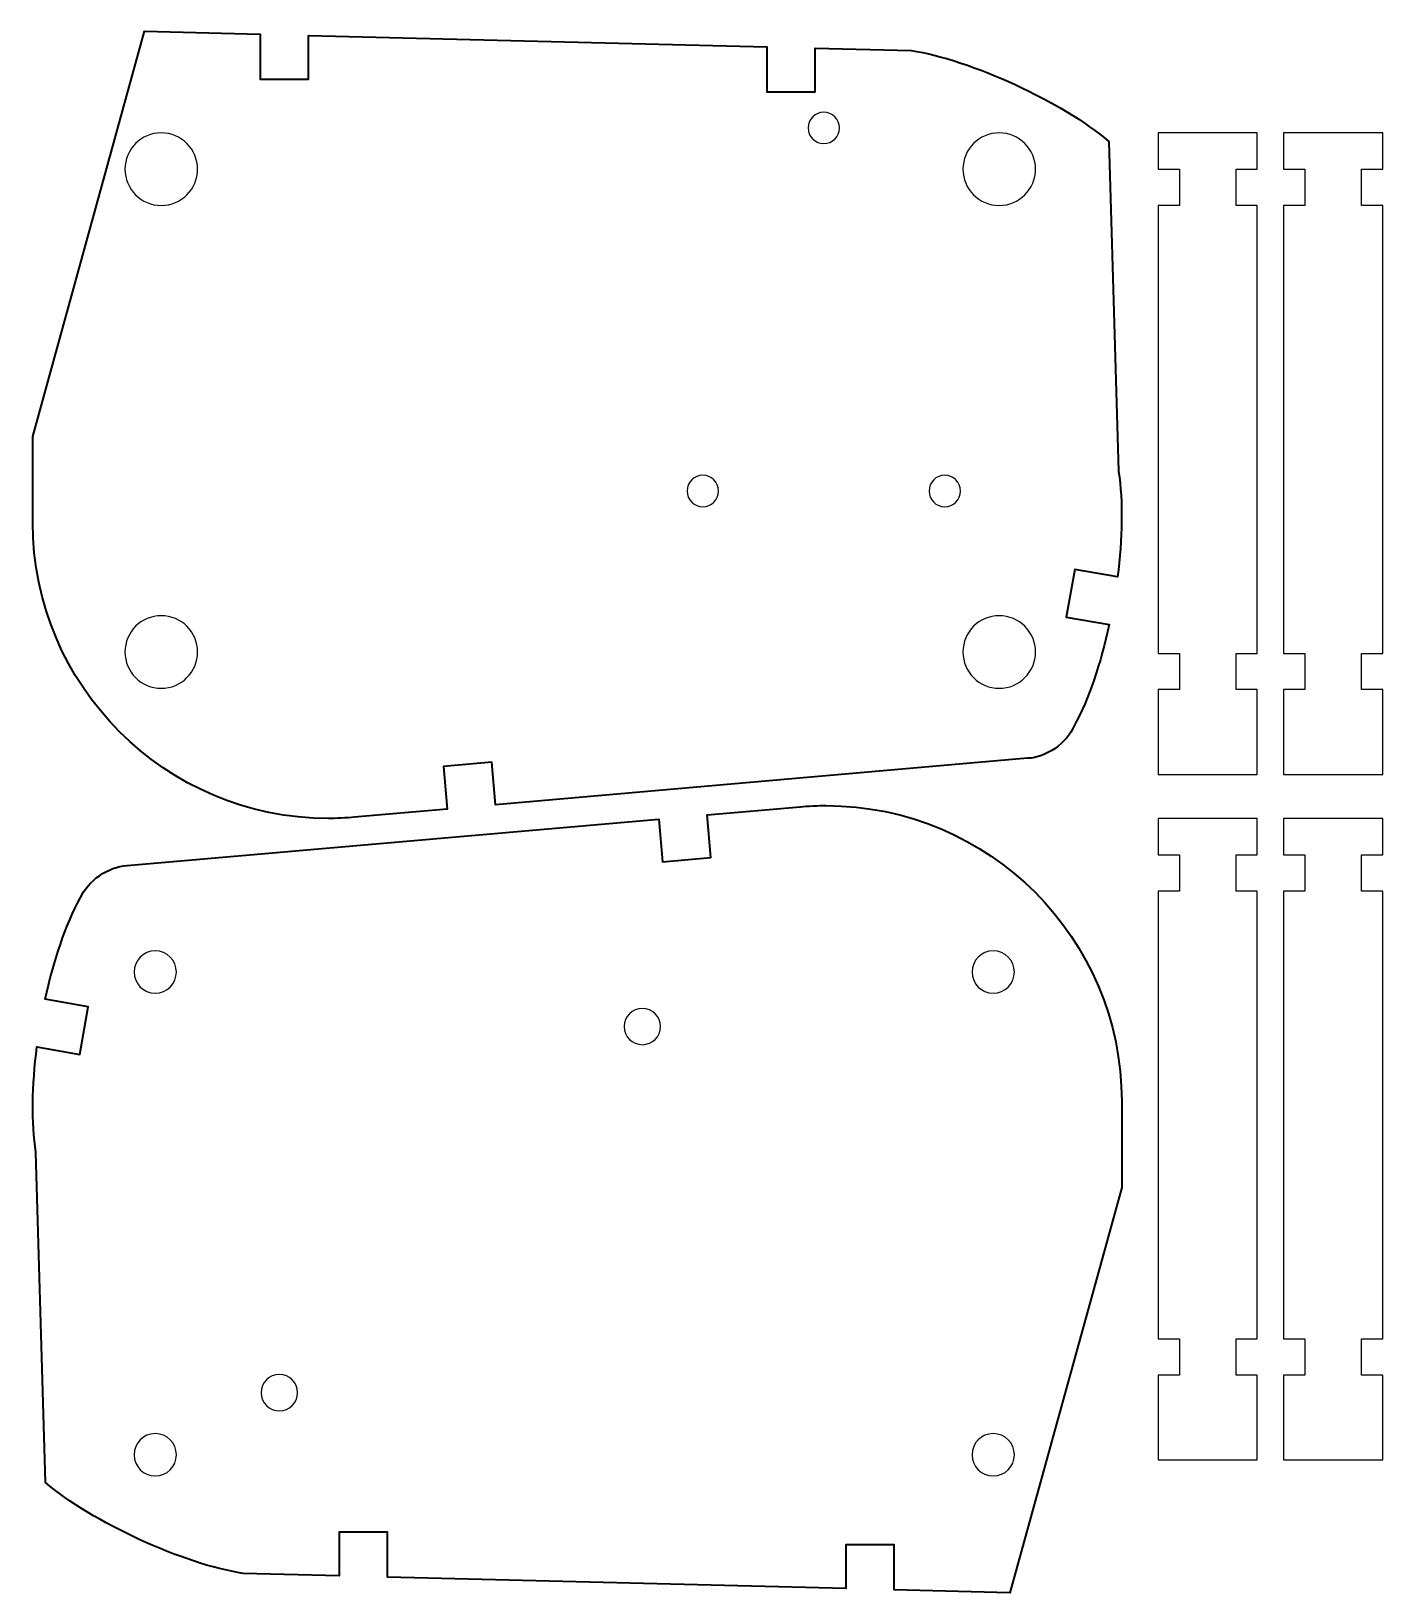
# Model space of a CAD drawing. Header units: inches. Extents: x 179 to 291, y 154 to 283.
import ezdxf

# ---------------------------------------------------------------- set-up
doc = ezdxf.new("R2010")
doc.units = ezdxf.units.IN
doc.header["$MEASUREMENT"] = 0

# ---------------------------------------------------------------- blocks, each defined once
blk = doc.blocks.new('block 2')
at = {"color": 7, "lineweight": 35, "true_color": 0xffffff}
blk.add_open_spline([(245.18, 219.01), (244.65, 219.02), (243.59, 218.97), (243.06, 218.92), (243.05, 218.92), (243.05, 218.92), (243.05, 218.92), (243.05, 218.92), (235.36, 218.25), (235.36, 218.25), (235.36, 218.25), (235.67, 214.72), (235.67, 214.72), (235.67, 214.72), (231.68, 214.37), (231.68, 214.37), (231.68, 214.37), (231.37, 217.9), (231.37, 217.9), (231.37, 217.9), (187.41, 214.05), (187.41, 214.05), (187.41, 214.05), (187.4, 214.05), (187.4, 214.05), (185.87, 213.99), (184.14, 212.79), (183.55, 211.38), (183.55, 211.38), (183.55, 211.37), (183.54, 211.37), (183.54, 211.37), (183.54, 211.36), (183.54, 211.36), (182.33, 209.16), (181.33, 206.18), (180.65, 203.01), (180.65, 203.01), (184.19, 202.38), (184.19, 202.38), (184.19, 202.38), (183.5, 198.45), (183.5, 198.45), (183.5, 198.45), (179.96, 199.07), (179.96, 199.07), (179.55, 195.9), (179.49, 192.81), (179.87, 190.37), (179.87, 190.37), (179.87, 190.36), (179.87, 190.36), (179.88, 190.35), (179.88, 190.35), (179.88, 190.34), (179.88, 190.34), (180.67, 163.09), (180.67, 163.09), (184.47, 159.83), (192.07, 156.33), (197, 155.58), (197, 155.58), (204.95, 155.38), (204.95, 155.38), (204.95, 155.38), (204.95, 158.99), (204.95, 158.99), (204.95, 158.99), (208.95, 158.99), (208.95, 158.99), (208.95, 158.99), (208.95, 155.28), (208.95, 155.28), (208.95, 155.28), (246.82, 154.32), (246.82, 154.32), (246.82, 154.32), (246.82, 157.93), (246.82, 157.93), (246.82, 157.93), (250.82, 157.93), (250.82, 157.93), (250.82, 157.93), (250.82, 154.22), (250.82, 154.22), (250.82, 154.22), (260.38, 153.98), (260.38, 153.98), (260.38, 153.98), (269.62, 187.47), (269.62, 187.47), (269.62, 187.47), (269.62, 194.58), (269.62, 194.58), (269.62, 208.05), (258.66, 219.01), (245.18, 219.01)], degree=3, knots=[0, 0, 0, 0, 1, 1, 1, 2, 2, 2, 3, 3, 3, 4, 4, 4, 5, 5, 5, 6, 6, 6, 7, 7, 7, 8, 8, 8, 9, 9, 9, 10, 10, 10, 11, 11, 11, 12, 12, 12, 13, 13, 13, 14, 14, 14, 15, 15, 15, 16, 16, 16, 17, 17, 17, 18, 18, 18, 19, 19, 19, 20, 20, 20, 21, 21, 21, 22, 22, 22, 23, 23, 23, 24, 24, 24, 25, 25, 25, 26, 26, 26, 27, 27, 27, 28, 28, 28, 29, 29, 29, 30, 30, 30, 31, 31, 31, 32, 32, 32, 32], dxfattribs=at)
at = {"color": 7, "lineweight": 25, "true_color": 0xffffff}
for points in [[(187.99, 205.26), (187.99, 206.23), (188.77, 207.01), (189.74, 207.01), (190.7, 207.01), (191.49, 206.23), (191.49, 205.26), (191.49, 204.3), (190.7, 203.51), (189.74, 203.51), (188.77, 203.51), (187.99, 204.3), (187.99, 205.26)], [(257.25, 205.26), (257.25, 206.23), (258.03, 207.01), (259, 207.01), (259.97, 207.01), (260.75, 206.23), (260.75, 205.26), (260.75, 204.3), (259.97, 203.51), (259, 203.51), (258.03, 203.51), (257.25, 204.3), (257.25, 205.26)], [(187.99, 165.38), (187.99, 166.34), (188.77, 167.13), (189.74, 167.13), (190.7, 167.13), (191.49, 166.34), (191.49, 165.38), (191.49, 164.41), (190.7, 163.63), (189.74, 163.63), (188.77, 163.63), (187.99, 164.41), (187.99, 165.38)], [(257.25, 165.38), (257.25, 166.34), (258.03, 167.13), (259, 167.13), (259.97, 167.13), (260.75, 166.34), (260.75, 165.38), (260.75, 164.41), (259.97, 163.63), (259, 163.63), (258.03, 163.63), (257.25, 164.41), (257.25, 165.38)]]:
    blk.add_open_spline(points, degree=3, knots=[0, 0, 0, 0, 1, 1, 1, 2, 2, 2, 3, 3, 3, 4, 4, 4, 4], dxfattribs=at)
blk = doc.blocks.new('block 3')
at = {"color": 7, "lineweight": 35, "true_color": 0xffffff}
blk.add_open_spline([(204.05, 217.95), (204.59, 217.95), (205.64, 217.99), (206.18, 218.05), (206.18, 218.05), (206.18, 218.05), (206.18, 218.05), (206.18, 218.05), (213.88, 218.72), (213.88, 218.72), (213.88, 218.72), (213.57, 222.24), (213.57, 222.24), (213.57, 222.24), (217.55, 222.59), (217.55, 222.59), (217.55, 222.59), (217.86, 219.07), (217.86, 219.07), (217.86, 219.07), (261.83, 222.92), (261.83, 222.92), (261.83, 222.92), (261.83, 222.92), (261.84, 222.92), (263.37, 222.97), (265.1, 224.17), (265.69, 225.59), (265.69, 225.59), (265.69, 225.59), (265.69, 225.59), (265.69, 225.6), (265.7, 225.6), (265.7, 225.61), (266.9, 227.8), (267.9, 230.79), (268.59, 233.96), (268.59, 233.96), (265.04, 234.58), (265.04, 234.58), (265.04, 234.58), (265.74, 238.52), (265.74, 238.52), (265.74, 238.52), (269.27, 237.9), (269.27, 237.9), (269.68, 241.06), (269.75, 244.16), (269.36, 246.6), (269.36, 246.6), (269.36, 246.6), (269.36, 246.61), (269.36, 246.61), (269.36, 246.62), (269.36, 246.63), (269.36, 246.63), (268.56, 273.87), (268.56, 273.87), (264.76, 277.14), (257.16, 280.64), (252.23, 281.39), (252.23, 281.39), (244.28, 281.59), (244.28, 281.59), (244.28, 281.59), (244.28, 277.98), (244.28, 277.98), (244.28, 277.98), (240.28, 277.98), (240.28, 277.98), (240.28, 277.98), (240.28, 281.69), (240.28, 281.69), (240.28, 281.69), (202.42, 282.64), (202.42, 282.64), (202.42, 282.64), (202.42, 279.04), (202.42, 279.04), (202.42, 279.04), (198.42, 279.04), (198.42, 279.04), (198.42, 279.04), (198.42, 282.74), (198.42, 282.74), (198.42, 282.74), (188.85, 282.99), (188.85, 282.99), (188.85, 282.99), (179.62, 249.5), (179.62, 249.5), (179.62, 249.5), (179.62, 242.39), (179.62, 242.39), (179.62, 228.92), (190.58, 217.95), (204.05, 217.95)], degree=3, knots=[0, 0, 0, 0, 1, 1, 1, 2, 2, 2, 3, 3, 3, 4, 4, 4, 5, 5, 5, 6, 6, 6, 7, 7, 7, 8, 8, 8, 9, 9, 9, 10, 10, 10, 11, 11, 11, 12, 12, 12, 13, 13, 13, 14, 14, 14, 15, 15, 15, 16, 16, 16, 17, 17, 17, 18, 18, 18, 19, 19, 19, 20, 20, 20, 21, 21, 21, 22, 22, 22, 23, 23, 23, 24, 24, 24, 25, 25, 25, 26, 26, 26, 27, 27, 27, 28, 28, 28, 29, 29, 29, 30, 30, 30, 31, 31, 31, 32, 32, 32, 32], dxfattribs=at)
at = {"color": 7, "lineweight": 25, "true_color": 0xffffff}
for points in [[(193.24, 271.59), (193.24, 269.93), (191.89, 268.59), (190.24, 268.59), (188.58, 268.59), (187.24, 269.93), (187.24, 271.59), (187.24, 273.24), (188.58, 274.59), (190.24, 274.59), (191.89, 274.59), (193.24, 273.24), (193.24, 271.59)], [(262.5, 271.59), (262.5, 269.93), (261.15, 268.59), (259.5, 268.59), (257.84, 268.59), (256.5, 269.93), (256.5, 271.59), (256.5, 273.24), (257.84, 274.59), (259.5, 274.59), (261.15, 274.59), (262.5, 273.24), (262.5, 271.59)], [(193.24, 231.7), (193.24, 230.05), (191.89, 228.7), (190.24, 228.7), (188.58, 228.7), (187.24, 230.05), (187.24, 231.7), (187.24, 233.36), (188.58, 234.7), (190.24, 234.7), (191.89, 234.7), (193.24, 233.36), (193.24, 231.7)], [(262.5, 231.7), (262.5, 230.05), (261.15, 228.7), (259.5, 228.7), (257.84, 228.7), (256.5, 230.05), (256.5, 231.7), (256.5, 233.36), (257.84, 234.7), (259.5, 234.7), (261.15, 234.7), (262.5, 233.36), (262.5, 231.7)]]:
    blk.add_open_spline(points, degree=3, knots=[0, 0, 0, 0, 1, 1, 1, 2, 2, 2, 3, 3, 3, 4, 4, 4, 4], dxfattribs=at)

msp = doc.modelspace()

# ---------------------------------------------------------------- linework, layer by layer
at = {"color": 7, "lineweight": 25, "true_color": 0xffffff}
for points in [[(279.07, 228.59), (279.07, 231.59), (280.83, 231.59), (280.83, 268.59), (279.07, 268.59), (279.07, 271.59), (280.83, 271.59), (280.83, 274.59), (272.63, 274.59), (272.63, 271.59), (274.39, 271.59), (274.39, 268.59), (272.63, 268.59), (272.63, 231.59), (274.39, 231.59), (274.39, 228.59), (272.63, 228.59), (272.63, 221.59), (280.83, 221.59), (280.83, 228.59), (279.07, 228.59)], [(289.44, 228.59), (289.44, 231.59), (291.2, 231.59), (291.2, 268.59), (289.44, 268.59), (289.44, 271.59), (291.2, 271.59), (291.2, 274.59), (283, 274.59), (283, 271.59), (284.76, 271.59), (284.76, 268.59), (283, 268.59), (283, 231.59), (284.76, 231.59), (284.76, 228.59), (283, 228.59), (283, 221.59), (291.2, 221.59), (291.2, 228.59), (289.44, 228.59)], [(279.07, 171.95), (279.07, 174.95), (280.83, 174.95), (280.83, 211.95), (279.07, 211.95), (279.07, 214.95), (280.83, 214.95), (280.83, 217.95), (272.63, 217.95), (272.63, 214.95), (274.39, 214.95), (274.39, 211.95), (272.63, 211.95), (272.63, 174.95), (274.39, 174.95), (274.39, 171.95), (272.63, 171.95), (272.63, 164.95), (280.83, 164.95), (280.83, 171.95), (279.07, 171.95)], [(289.44, 171.95), (289.44, 174.95), (291.2, 174.95), (291.2, 211.95), (289.44, 211.95), (289.44, 214.95), (291.2, 214.95), (291.2, 217.95), (283, 217.95), (283, 214.95), (284.76, 214.95), (284.76, 211.95), (283, 211.95), (283, 174.95), (284.76, 174.95), (284.76, 171.95), (283, 171.95), (283, 164.95), (291.2, 164.95), (291.2, 171.95), (289.44, 171.95)]]:
    msp.add_lwpolyline(points, dxfattribs=at)
for points in [[(246.3, 275), (246.3, 274.28), (245.72, 273.7), (245, 273.7), (244.28, 273.7), (243.7, 274.28), (243.7, 275), (243.7, 275.72), (244.28, 276.3), (245, 276.3), (245.72, 276.3), (246.3, 275.72), (246.3, 275)], [(236.3, 245), (236.3, 244.28), (235.72, 243.7), (235, 243.7), (234.28, 243.7), (233.7, 244.28), (233.7, 245), (233.7, 245.72), (234.28, 246.3), (235, 246.3), (235.72, 246.3), (236.3, 245.72), (236.3, 245)], [(256.3, 245), (256.3, 244.28), (255.72, 243.7), (255, 243.7), (254.28, 243.7), (253.7, 244.28), (253.7, 245), (253.7, 245.72), (254.28, 246.3), (255, 246.3), (255.72, 246.3), (256.3, 245.72), (256.3, 245)], [(231.5, 200.76), (231.5, 199.93), (230.83, 199.26), (230, 199.26), (229.17, 199.26), (228.5, 199.93), (228.5, 200.76), (228.5, 201.59), (229.17, 202.26), (230, 202.26), (230.83, 202.26), (231.5, 201.59), (231.5, 200.76)], [(201.5, 170.51), (201.5, 169.68), (200.83, 169.01), (200, 169.01), (199.17, 169.01), (198.5, 169.68), (198.5, 170.51), (198.5, 171.34), (199.17, 172.01), (200, 172.01), (200.83, 172.01), (201.5, 171.34), (201.5, 170.51)]]:
    msp.add_open_spline(points, degree=3, knots=[0, 0, 0, 0, 1, 1, 1, 2, 2, 2, 3, 3, 3, 4, 4, 4, 4], dxfattribs=at)

# ---------------------------------------------------------------- block references
for name in ['block 3', 'block 2']:
    msp.add_blockref(name, (0, 0))

doc.saveas('drawing.dxf')
